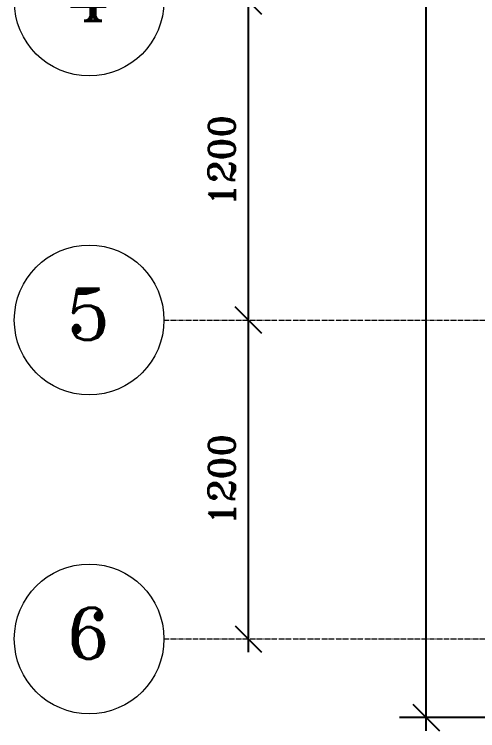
# Model space of a CAD drawing. Header units: millimetres. Extents: x -2 to 21000, y -2 to 14850.
# Drawn here: x 645 to 2389, y 6243 to 8938 of the extents above; entities that cross this region are included whole.
import ezdxf

# ---------------------------------------------------------------- set-up
doc = ezdxf.new("R2010")
doc.units = ezdxf.units.MM
doc.linetypes.add('CENTERLINE', pattern=[27, 20, -3, 1, -3])
doc.layers.add('DIM', color=4, linetype='Continuous', lineweight=18)
doc.layers.add('MODUL', color=8, linetype='CENTERLINE', lineweight=18)
doc.styles.add('ROMANT', font='romant.shx')
doc.dimstyles.new('MOLLEN', dxfattribs={"dimscale": 50, "dimtxt": 2, "dimasz": 2, "dimexe": 2, "dimexo": 2, "dimgap": 1, "dimtad": 1, "dimtoh": 1, "dimdec": 0, "dimzin": 0, "dimdsep": 46, "dimtxsty": 'ROMANT', "dimblk": 'OBLIQUE', "dimcen": 0, "dimdle": 1, "dimadec": 0, "dimazin": 0, "dimtfac": 1, "dimtdec": 0, "dimtix": 1, "dimtofl": 0, "dimtmove": 1, "dimatfit": 3, "dimldrblk": 'KRYDS', "dimfxl": 1, "dimtolj": 1, "dimtzin": 0, "dimarcsym": 0})

# ---------------------------------------------------------------- blocks, each defined once
blk = doc.blocks.new('_Oblique')
at = {"color": 0, "linetype": 'ByBlock', "lineweight": -2}
blk.add_line((-0.5, -0.5), (0.5, 0.5), dxfattribs=at)
blk = doc.blocks.new('*D70')
at = {"layer": 'DefPoints', "color": 0, "transparency": 16777216}
for p in [(2195.1, 12882.7), (2862.3, 12882.7), (2862.3, 6292.7)]:
    blk.add_point(p, dxfattribs=at)
at = {"layer": 'DIM', "color": 0, "lineweight": -2, "transparency": 16777216}
for p, q in [((2195.1, 6242.7), (2195.1, 12932.7)), ((2762.3, 12882.7), (2095.1, 12882.7)), ((2762.3, 6292.7), (2095.1, 6292.7))]:
    blk.add_line(p, q, dxfattribs=at)
at = {"layer": 'DIM', "color": 0, "lineweight": -2, "transparency": 16777216, "xscale": 100, "yscale": 100, "zscale": 100}
for p, rotation in [((2195.1, 12882.7), 90), ((2195.1, 6292.7), 270)]:
    blk.add_blockref('_Oblique', p, dxfattribs=dict(at, rotation=rotation))
at = {"layer": 'DIM', "color": 0, "transparency": 16777216, "insert": (2095.1, 9587.7), "char_height": 100, "attachment_point": 5, "rotation": 90, "style": 'ROMANT'}
blk.add_mtext('\\A1;6590', dxfattribs=at)
blk = doc.blocks.new('KRYDS')
at = {"color": 4}
for p, q in [((0, -1.5), (0, 1.5)), ((-1.5, 0), (1.5, 0))]:
    blk.add_line(p, q, dxfattribs=at)
blk.add_circle((0, 0), 0.75, dxfattribs=at)
blk = doc.blocks.new('*D101')
at = {"layer": 'DefPoints', "color": 0, "transparency": 16777216}
for p in [(1525.7, 10187.7), (1525.7, 8987.7), (1525.7, 8987.7)]:
    blk.add_point(p, dxfattribs=at)
at = {"layer": 'DIM', "color": 0, "lineweight": -2, "transparency": 16777216}
blk.add_line((1525.7, 10237.7), (1525.7, 8937.7), dxfattribs=at)
at = {"layer": 'DIM', "color": 0, "lineweight": -2, "transparency": 16777216, "xscale": 100, "yscale": 100, "zscale": 100}
for p, rotation in [((1525.7, 10187.7), 90), ((1525.7, 8987.7), 270)]:
    blk.add_blockref('_Oblique', p, dxfattribs=dict(at, rotation=rotation))
at = {"layer": 'DIM', "color": 0, "transparency": 16777216, "insert": (1425.7, 9587.7), "char_height": 100, "attachment_point": 5, "rotation": 90, "style": 'ROMANT'}
blk.add_mtext('\\A1;1200', dxfattribs=at)
blk = doc.blocks.new('*D102')
at = {"layer": 'DefPoints', "color": 0, "transparency": 16777216}
for p in [(1525.7, 8987.7), (1525.7, 7787.7), (1525.7, 7787.7)]:
    blk.add_point(p, dxfattribs=at)
at = {"layer": 'DIM', "color": 0, "lineweight": -2, "transparency": 16777216}
blk.add_line((1525.7, 9037.7), (1525.7, 7737.7), dxfattribs=at)
at = {"layer": 'DIM', "color": 0, "lineweight": -2, "transparency": 16777216, "xscale": 100, "yscale": 100, "zscale": 100}
for p, rotation in [((1525.7, 8987.7), 90), ((1525.7, 7787.7), 270)]:
    blk.add_blockref('_Oblique', p, dxfattribs=dict(at, rotation=rotation))
at = {"layer": 'DIM', "color": 0, "transparency": 16777216, "insert": (1425.7, 8387.7), "char_height": 100, "attachment_point": 5, "rotation": 90, "style": 'ROMANT'}
blk.add_mtext('\\A1;1200', dxfattribs=at)
blk = doc.blocks.new('*D103')
at = {"layer": 'DefPoints', "color": 0, "transparency": 16777216}
for p in [(1525.7, 7787.7), (1525.7, 6587.7), (1525.7, 6587.7)]:
    blk.add_point(p, dxfattribs=at)
at = {"layer": 'DIM', "color": 0, "lineweight": -2, "transparency": 16777216}
blk.add_line((1525.7, 7837.7), (1525.7, 6537.7), dxfattribs=at)
at = {"layer": 'DIM', "color": 0, "lineweight": -2, "transparency": 16777216, "xscale": 100, "yscale": 100, "zscale": 100}
for p, rotation in [((1525.7, 7787.7), 90), ((1525.7, 6587.7), 270)]:
    blk.add_blockref('_Oblique', p, dxfattribs=dict(at, rotation=rotation))
at = {"layer": 'DIM', "color": 0, "transparency": 16777216, "insert": (1425.7, 7187.7), "char_height": 100, "attachment_point": 5, "rotation": 90, "style": 'ROMANT'}
blk.add_mtext('\\A1;1200', dxfattribs=at)

msp = doc.modelspace()

# ---------------------------------------------------------------- linework, layer by layer
at = {"layer": 'DIM'}
for centre in [(926.5, 8987.7), (926.5, 7787.7), (926.5, 6587.7)]:
    msp.add_circle(centre, 281.8, dxfattribs=at)
at = {"layer": 'MODUL'}
for p, q in [((1208.3, 7787.7), (19184.9, 7787.7)), ((1208.3, 6587.7), (19184.9, 6587.7))]:
    msp.add_line(p, q, dxfattribs=at)

# ---------------------------------------------------------------- texts
at = {"layer": 'DIM', "style": 'ROMANT'}
for s, p in [('4', (842, 8912.7)), ('5', (842, 7712.7)), ('6', (842, 6512.7))]:
    msp.add_text(s, height=192.5, dxfattribs=at).set_placement(p)

# ---------------------------------------------------------------- dimensions: what is measured, and where the dimension line sits
at = {"layer": 'DIM'}
for base, p1, p2, picture, middle in [((2195.1, 12882.7), (2862.3, 6292.7), (2862.3, 12882.7), '*D70', (2095.1, 9587.7)), ((1525.7, 8987.7), (1525.7, 10187.7), (1525.7, 8987.7), '*D101', (1425.7, 9587.7)), ((1525.7, 7787.7), (1525.7, 8987.7), (1525.7, 7787.7), '*D102', (1425.7, 8387.7)), ((1525.7, 6587.7), (1525.7, 7787.7), (1525.7, 6587.7), '*D103', (1425.7, 7187.7))]:
    dim = msp.add_linear_dim(base=base, p1=p1, p2=p2, angle=90, dimstyle='MOLLEN', dxfattribs=at)
    dim.commit()
    dim.dimension.update_dxf_attribs({"geometry": picture, "text_midpoint": middle})

doc.saveas('drawing.dxf')
